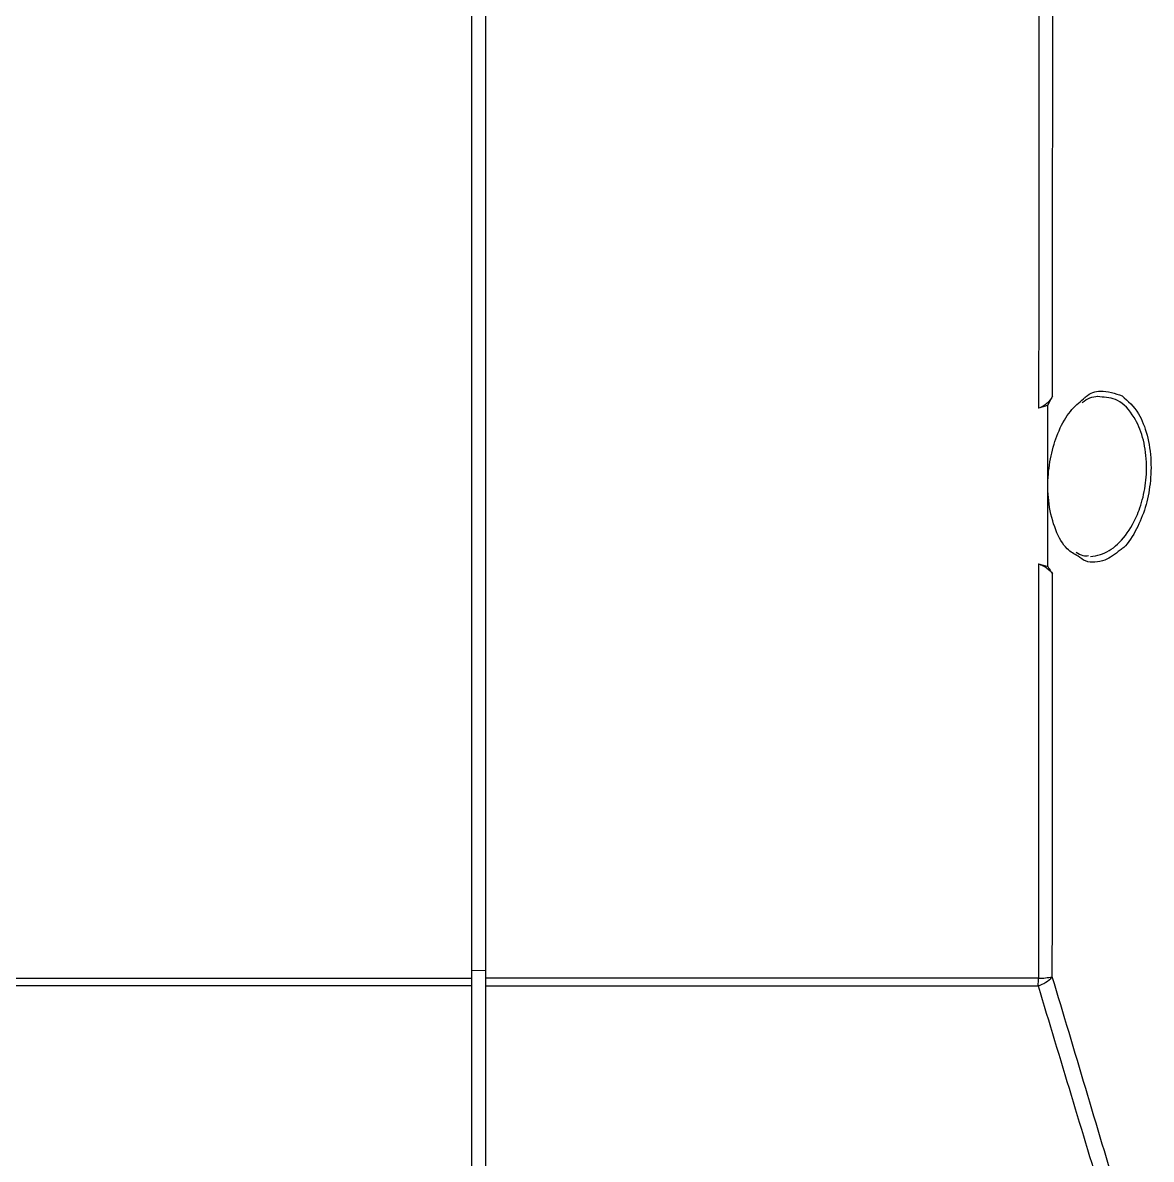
# Model space of a CAD drawing. Extents: x 9.3 to 87.2, y 1.1 to 68.8.
# Drawn here: x 36.881 to 40.08, y 7.566 to 10.789 of the extents above; entities that cross this region are included whole.
import ezdxf

# ---------------------------------------------------------------- set-up
doc = ezdxf.new("R2010")
doc.units = 0
doc.header["$MEASUREMENT"] = 0
doc.layers.add('OBJECT', color=7, linetype='CONTINUOUS')

msp = doc.modelspace()

# ---------------------------------------------------------------- linework, layer by layer
at = {"layer": 'OBJECT'}
for p, q in [((39.9336, 9.7279), (39.927, 9.7292)), ((38.1525, 8.1024), (38.1925, 8.1019)), ((36.5849, 8.0796), (38.1525, 8.0796)), ((38.1525, 8.0585), (36.5864, 8.0585)), ((38.1525, 8.0585), (38.1525, 7.4398)), ((39.7601, 8.0796), (38.1925, 8.0796)), ((38.1925, 8.0585), (39.7586, 8.0585)), ((38.1925, 8.0585), (38.1925, 7.4398))]:
    msp.add_line(p, q, dxfattribs=at)
for centre, radius, start, end in [((39.7356, 8.1403), 0.085, 285.6674, 318.2638), ((39.5186, 8.0866), 0.2417, 353.3254, 358.3442), ((39.7579, 8.285), 0.2054, 270.6189, 281.5602)]:
    msp.add_arc(centre, radius, start, end, dxfattribs=at)
for points, knots in [([(38.1525, 11.3868), (38.1525, 11.2496), (38.1525, 11.0439), (38.1525, 10.8038), (38.1525, 10.6837), (38.1525, 10.6322), (38.1525, 10.6065), (38.1525, 10.5978), (38.1525, 10.5804), (38.1525, 10.2932), (38.1525, 10.007), (38.1525, 9.1768), (38.1525, 8.6266), (38.1525, 8.0796)], [0, 0, 0, 0, 0.125, 0.1875, 0.21875, 0.234375, 0.234375, 0.242187, 0.242187, 0.25, 0.5, 0.5, 1, 1, 1, 1]), ([(38.1925, 11.3787), (38.1925, 11.2418), (38.1925, 11.0366), (38.1925, 10.7971), (38.1925, 10.6773), (38.1925, 10.626), (38.1925, 10.6046), (38.1925, 10.6002), (38.1925, 10.5915), (38.1925, 10.5785), (38.1925, 10.2877), (38.1925, 10.0022), (38.1925, 9.174), (38.1925, 8.6252), (38.1925, 8.0796)], [0, 0, 0, 0, 0.125, 0.1875, 0.21875, 0.234375, 0.234375, 0.238281, 0.238281, 0.242188, 0.25, 0.5, 0.5, 1, 1, 1, 1]), ([(39.761, 11.313), (39.761, 11.0429), (39.7608, 10.7731), (39.7606, 10.2339), (39.7604, 9.9645), (39.7604, 9.6955)], [0, 0, 0, 0, 0.5, 0.5, 1, 1, 1, 1]), ([(39.7997, 9.7297), (39.7998, 9.993), (39.8, 10.2567), (39.8003, 10.7845), (39.8005, 11.0487), (39.8005, 11.313)], [0, 0, 0, 0, 0.5, 0.5, 1, 1, 1, 1]), ([(39.8872, 9.722), (39.8893, 9.724), (39.9044, 9.7389), (39.9429, 9.7499), (39.9766, 9.7378), (39.9968, 9.7307)], [0, 0, 0, 0, 0.061779, 0.439198, 1, 1, 1, 1]), ([(39.7997, 9.7297), (39.7958, 9.7228), (39.7907, 9.7162), (39.7809, 9.7071), (39.7773, 9.7043), (39.7694, 9.6993), (39.7651, 9.6971), (39.7604, 9.6955)], [0, 0, 0, 0, 0.5, 0.5, 0.75, 0.75, 1, 1, 1, 1]), ([(39.8723, 9.2763), (39.8615, 9.282), (39.8366, 9.295), (39.807, 9.3481), (39.7877, 9.4195), (39.785, 9.4978), (39.7957, 9.5706), (39.8177, 9.6358), (39.8487, 9.6906), (39.8745, 9.7116), (39.8872, 9.722)], [0, 0, 0, 0, 0.108886, 0.24869, 0.389172, 0.512645, 0.627203, 0.744722, 0.874217, 1, 1, 1, 1]), ([(39.8835, 9.7118), (39.8909, 9.7168), (39.906, 9.7272), (39.9207, 9.7289), (39.9282, 9.7298)], [0, 0, 0, 0, 0.488484, 1, 1, 1, 1]), ([(39.907, 9.2753), (39.9165, 9.2765), (39.9426, 9.2798), (39.9849, 9.3063), (40.0232, 9.3552), (40.0494, 9.414), (40.0645, 9.4752), (40.0683, 9.5462), (40.0572, 9.6157), (40.0293, 9.679), (39.9867, 9.7244), (39.9509, 9.7267), (39.9336, 9.7279)], [0, 0, 0, 0, 0.06779, 0.186097, 0.304741, 0.379952, 0.464788, 0.551812, 0.648298, 0.744867, 0.877248, 1, 1, 1, 1]), ([(39.9968, 9.7307), (40.0134, 9.7162), (40.0423, 9.6912), (40.0698, 9.6217), (40.0809, 9.5482), (40.0771, 9.4727), (40.0612, 9.4031), (40.0337, 9.343), (40.009, 9.3046), (39.9931, 9.2946), (39.9913, 9.2935)], [0, 0, 0, 0, 0.18707, 0.324379, 0.462236, 0.586712, 0.707707, 0.836721, 0.982166, 1, 1, 1, 1]), ([(39.9013, 9.2768), (39.8964, 9.2765), (39.8844, 9.2759), (39.873, 9.2825), (39.8663, 9.2864)], [0, 0, 0, 0, 0.410487, 1, 1, 1, 1]), ([(39.9913, 9.2935), (39.977, 9.282), (39.9536, 9.2632), (39.9291, 9.2605), (39.9196, 9.2594)], [0, 0, 0, 0, 0.609349, 1, 1, 1, 1]), ([(39.7604, 9.2545), (39.765, 9.2531), (39.7692, 9.2513), (39.7771, 9.2471), (39.7807, 9.2448), (39.7904, 9.2374), (39.7956, 9.2319), (39.7996, 9.2265)], [0, 0, 0, 0, 0.25, 0.25, 0.5, 0.5, 1, 1, 1, 1]), ([(39.9196, 9.2594), (39.9105, 9.2592), (39.8938, 9.259), (39.879, 9.2709), (39.8723, 9.2763)], [0, 0, 0, 0, 0.546179, 1, 1, 1, 1])]:
    msp.add_open_spline(points, degree=3, knots=knots, dxfattribs=at)
for points in [[(39.7862, 9.7041), (39.7776, 9.7013), (39.769, 9.6984), (39.7604, 9.6955)], [(39.7861, 9.2471), (39.7861, 9.3993), (39.7861, 9.5516), (39.7862, 9.7041)], [(39.7997, 9.7297), (39.795, 9.7215), (39.7905, 9.713), (39.7862, 9.7041)], [(39.7604, 9.2545), (39.7604, 8.862), (39.7603, 8.4704), (39.7601, 8.0796)], [(39.7604, 9.2545), (39.7689, 9.2519), (39.7775, 9.2495), (39.7861, 9.2471)], [(39.7861, 9.2471), (39.7904, 9.2398), (39.7949, 9.2329), (39.7996, 9.2265)], [(39.7991, 8.0838), (39.7994, 8.4639), (39.7995, 8.8448), (39.7996, 9.2265)], [(38.1525, 8.0796), (38.1525, 8.0721), (38.1525, 8.0651), (38.1525, 8.0585)], [(38.1925, 8.0796), (38.1925, 8.0721), (38.1925, 8.0651), (38.1925, 8.0585)], [(39.7586, 8.0585), (39.8212, 7.8515), (39.8834, 7.6452), (39.9457, 7.4398)], [(39.9879, 7.4522), (39.9251, 7.6619), (39.8623, 7.8725), (39.7991, 8.0838)]]:
    msp.add_open_spline(points, degree=3, dxfattribs=at)

doc.saveas('drawing.dxf')
